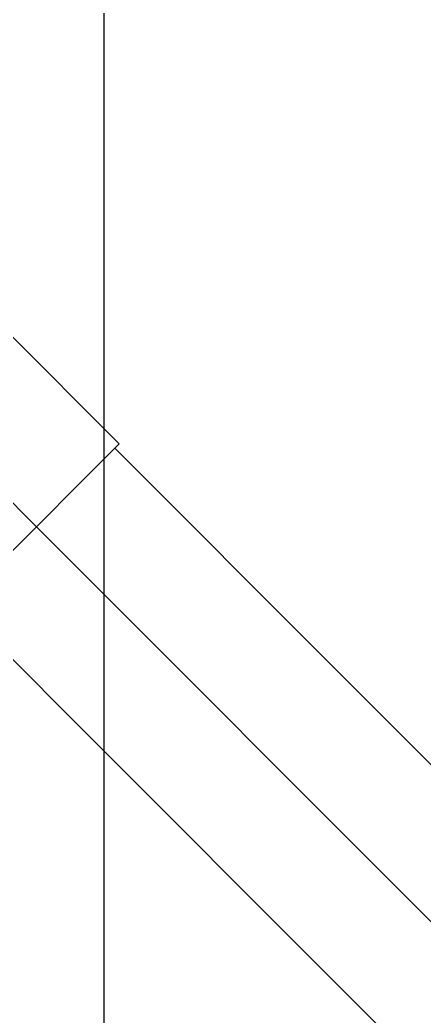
# Model space of a CAD drawing. Header units: millimetres. Extents: x -1292 to 2253, y 326 to 453.
# Drawn here: x 2092.8204 to 2092.957, y 359.7321 to 360.0682 of the extents above; entities that cross this region are included whole.
import ezdxf

# ---------------------------------------------------------------- set-up
doc = ezdxf.new("R2010")
doc.units = ezdxf.units.MM
doc.header["$LTSCALE"] = 0.5
doc.linetypes.add('HIDDENX2', pattern=[0.75, 0.5, -0.25])
for name, color, linetype in [('-HIDRO', 8, 'Continuous'), ('Eixo', 4, 'HIDDENX2'), ('Esgoto', 5, 'ByLayer')]:
    doc.layers.add(name, color=color, linetype=linetype)

msp = doc.modelspace()

# ---------------------------------------------------------------- linework, layer by layer
at = {"layer": '-HIDRO', "ltscale": 0.05}
msp.add_line((2092.84874, 360.62117), (2092.84874, 359.27117), dxfattribs=at)
at = {"layer": 'Eixo'}
for q in [(2092.80035, 359.92285), (2093.3396, 359.3836)]:
    msp.add_line((2092.82598, 359.89722), q, dxfattribs=at)
at = {"layer": 'Esgoto', "color": 2}
for q in [(2092.81578, 359.96342), (2092.79798, 359.86922)]:
    msp.add_line((2092.85398, 359.92522), q, dxfattribs=at)
at = {"layer": 'Esgoto', "color": 3}
for points in [[(2092.8525, 359.92373, 0), (2093.36612, 359.41012, 0)], [(2092.79947, 359.8707, 0), (2093.31308, 359.35709, 0)]]:
    msp.add_polyline3d(points, dxfattribs=at)

doc.saveas('drawing.dxf')
